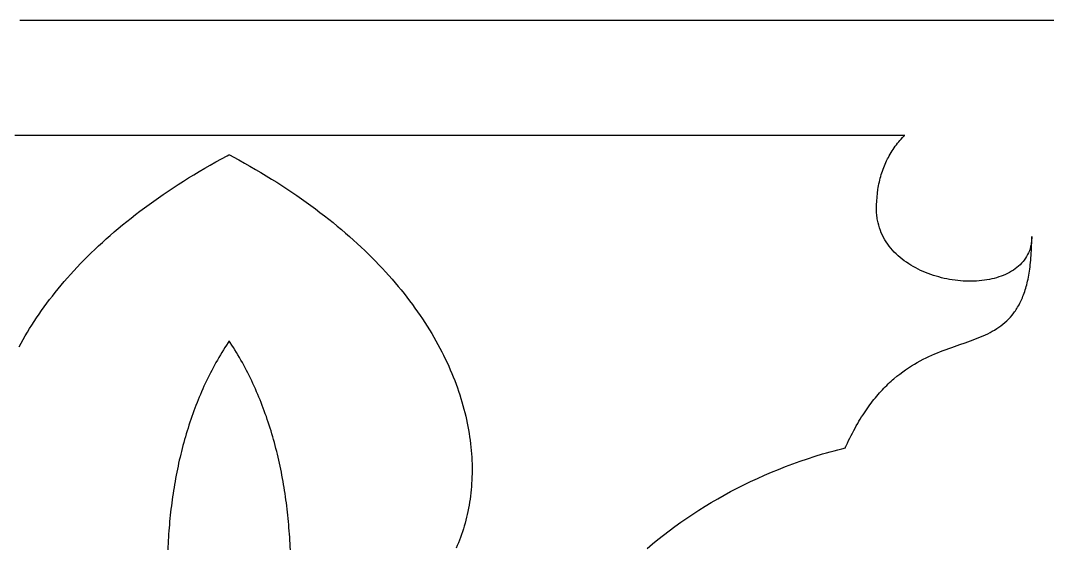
# Model space of a CAD drawing. Extents: x -52 to 64, y -91 to -51.
# Drawn here: x -24.62 to 2.9, y -64.84 to -50.72 of the extents above; entities that cross this region are included whole.
import ezdxf

# ---------------------------------------------------------------- set-up
doc = ezdxf.new("R2010")
doc.units = 0
doc.header["$MEASUREMENT"] = 0
doc.layers.add('LAYER_1', color=18, linetype='CONTINUOUS')

msp = doc.modelspace()

# ---------------------------------------------------------------- linework, layer by layer
at = {"layer": 'LAYER_1'}
for points in [[(3.585, -50.717), (2.627, -50.717), (1.676, -50.717), (0.732, -50.717), (-0.206, -50.717), (-1.137, -50.717), (-2.06, -50.717), (-2.976, -50.717), (-3.882, -50.717), (-4.781, -50.717), (-5.67, -50.717), (-6.55, -50.717), (-7.42, -50.717), (-8.28, -50.717), (-8.706, -50.717), (-9.129, -50.717), (-9.549, -50.717), (-9.967, -50.717), (-10.382, -50.717), (-10.794, -50.717), (-11.203, -50.717), (-11.61, -50.717), (-12.013, -50.717), (-12.413, -50.717), (-12.81, -50.717), (-13.204, -50.717), (-13.594, -50.717), (-13.982, -50.717), (-14.366, -50.717), (-14.747, -50.717), (-15.124, -50.717), (-15.498, -50.717), (-15.868, -50.717), (-16.235, -50.717), (-16.599, -50.717), (-16.958, -50.717), (-17.315, -50.717), (-17.667, -50.717), (-18.015, -50.717), (-18.36, -50.717), (-18.701, -50.717), (-19.038, -50.717), (-19.371, -50.717), (-19.7, -50.717), (-20.025, -50.717), (-20.346, -50.717), (-20.663, -50.717), (-20.976, -50.717), (-21.284, -50.717), (-21.588, -50.717), (-21.888, -50.717), (-22.183, -50.717), (-22.474, -50.717), (-22.761, -50.717), (-23.043, -50.717), (-23.32, -50.717), (-23.593, -50.717), (-23.861, -50.717), (-24.125, -50.717), (-24.383, -50.717), (-24.637, -50.717)], [(-7.828, -64.87), (-7.683, -64.747), (-7.535, -64.627), (-7.385, -64.509), (-7.233, -64.392), (-7.079, -64.278), (-6.922, -64.166), (-6.763, -64.055), (-6.601, -63.947), (-6.438, -63.841), (-6.272, -63.737), (-6.104, -63.635), (-5.934, -63.536), (-5.761, -63.439), (-5.587, -63.344), (-5.41, -63.251), (-5.231, -63.161), (-5.05, -63.073), (-4.866, -62.988), (-4.681, -62.905), (-4.493, -62.825), (-4.304, -62.747), (-4.112, -62.672), (-3.918, -62.599), (-3.722, -62.529), (-3.524, -62.462), (-3.324, -62.397), (-3.122, -62.335), (-3.02, -62.305), (-2.918, -62.276), (-2.815, -62.248), (-2.712, -62.22), (-2.608, -62.193), (-2.504, -62.166), (-2.504, -62.166), (-2.504, -62.164), (-2.504, -62.16), (-2.504, -62.149), (-2.504, -62.146), (-2.504, -62.146), (-2.504, -62.146), (-2.504, -62.146), (-2.504, -62.146), (-2.504, -62.146), (-2.504, -62.145), (-2.503, -62.144), (-2.501, -62.139), (-2.493, -62.121), (-2.459, -62.049), (-2.425, -61.978), (-2.391, -61.908), (-2.357, -61.84), (-2.322, -61.773), (-2.288, -61.707), (-2.253, -61.643), (-2.218, -61.58), (-2.182, -61.519), (-2.147, -61.458), (-2.111, -61.399), (-2.075, -61.342), (-2.039, -61.285), (-2.003, -61.23), (-1.967, -61.176), (-1.93, -61.123), (-1.893, -61.071), (-1.856, -61.02), (-1.819, -60.971), (-1.782, -60.922), (-1.745, -60.875), (-1.707, -60.829), (-1.67, -60.784), (-1.632, -60.739), (-1.594, -60.696), (-1.556, -60.654), (-1.518, -60.613), (-1.48, -60.573), (-1.441, -60.534), (-1.403, -60.496), (-1.365, -60.459), (-1.326, -60.422), (-1.287, -60.387), (-1.249, -60.352), (-1.21, -60.318), (-1.132, -60.253), (-1.054, -60.192), (-0.976, -60.133), (-0.898, -60.078), (-0.819, -60.025), (-0.741, -59.975), (-0.663, -59.927), (-0.584, -59.882), (-0.506, -59.839), (-0.428, -59.798), (-0.35, -59.759), (-0.272, -59.723), (-0.195, -59.687), (-0.117, -59.654), (-0.04, -59.622), (0.036, -59.591), (0.112, -59.562), (0.188, -59.533), (0.263, -59.506), (0.338, -59.479), (0.412, -59.453), (0.558, -59.402), (0.702, -59.352), (0.842, -59.302), (0.911, -59.277), (0.979, -59.251), (1.046, -59.224), (1.112, -59.197), (1.177, -59.169), (1.241, -59.141), (1.304, -59.111), (1.366, -59.079), (1.426, -59.047), (1.486, -59.012), (1.544, -58.976), (1.6, -58.939), (1.656, -58.899), (1.71, -58.858), (1.762, -58.814), (1.813, -58.767), (1.863, -58.719), (1.91, -58.667), (1.957, -58.613), (2.001, -58.556), (2.023, -58.527), (2.044, -58.497), (2.065, -58.465), (2.085, -58.433), (2.105, -58.401), (2.125, -58.367), (2.144, -58.333), (2.163, -58.297), (2.181, -58.261), (2.198, -58.224), (2.215, -58.186), (2.232, -58.147), (2.248, -58.107), (2.264, -58.066), (2.279, -58.024), (2.294, -57.981), (2.308, -57.937), (2.322, -57.892), (2.335, -57.846), (2.348, -57.799), (2.36, -57.75), (2.372, -57.701), (2.383, -57.65), (2.393, -57.599), (2.403, -57.546), (2.413, -57.492), (2.421, -57.437), (2.43, -57.38), (2.437, -57.323), (2.445, -57.264), (2.451, -57.204), (2.457, -57.142), (2.463, -57.08), (2.468, -57.016), (2.472, -56.95), (2.475, -56.884), (2.478, -56.815), (2.481, -56.746), (2.483, -56.675), (2.484, -56.603), (2.484, -56.529), (2.484, -56.51), (2.484, -56.506), (2.484, -56.505), (2.484, -56.505), (2.484, -56.506), (2.484, -56.51), (2.484, -56.526), (2.483, -56.559), (2.481, -56.591), (2.479, -56.623), (2.475, -56.654), (2.471, -56.685), (2.466, -56.715), (2.46, -56.745), (2.453, -56.774), (2.446, -56.803), (2.438, -56.831), (2.429, -56.859), (2.419, -56.887), (2.397, -56.94), (2.373, -56.992), (2.346, -57.042), (2.316, -57.09), (2.284, -57.136), (2.249, -57.18), (2.211, -57.223), (2.172, -57.263), (2.13, -57.302), (2.085, -57.339), (2.039, -57.375), (1.991, -57.408), (1.94, -57.439), (1.888, -57.469), (1.834, -57.497), (1.778, -57.523), (1.721, -57.548), (1.662, -57.57), (1.602, -57.591), (1.54, -57.61), (1.477, -57.628), (1.413, -57.643), (1.347, -57.657), (1.281, -57.669), (1.213, -57.679), (1.145, -57.688), (1.075, -57.695), (1.005, -57.7), (0.935, -57.703), (0.863, -57.705), (0.792, -57.705), (0.719, -57.703), (0.647, -57.699), (0.574, -57.694), (0.501, -57.687), (0.428, -57.678), (0.355, -57.668), (0.282, -57.656), (0.209, -57.642), (0.136, -57.627), (0.064, -57.61), (-0.008, -57.591), (-0.08, -57.57), (-0.151, -57.548), (-0.222, -57.525), (-0.291, -57.499), (-0.36, -57.472), (-0.429, -57.443), (-0.496, -57.413), (-0.562, -57.381), (-0.627, -57.348), (-0.691, -57.312), (-0.754, -57.276), (-0.815, -57.237), (-0.875, -57.197), (-0.933, -57.155), (-0.99, -57.112), (-1.045, -57.067), (-1.098, -57.021), (-1.15, -56.973), (-1.2, -56.923), (-1.247, -56.872), (-1.293, -56.819), (-1.337, -56.765), (-1.378, -56.709), (-1.417, -56.651), (-1.453, -56.592), (-1.487, -56.532), (-1.519, -56.47), (-1.548, -56.406), (-1.574, -56.341), (-1.598, -56.274), (-1.618, -56.206), (-1.636, -56.136), (-1.651, -56.065), (-1.657, -56.028), (-1.662, -55.992), (-1.667, -55.955), (-1.67, -55.917), (-1.673, -55.88), (-1.675, -55.842), (-1.677, -55.803), (-1.677, -55.764), (-1.676, -55.659), (-1.671, -55.554), (-1.663, -55.45), (-1.652, -55.347), (-1.638, -55.245), (-1.63, -55.194), (-1.621, -55.144), (-1.611, -55.094), (-1.6, -55.044), (-1.589, -54.994), (-1.576, -54.945), (-1.563, -54.896), (-1.549, -54.848), (-1.534, -54.799), (-1.518, -54.752), (-1.501, -54.704), (-1.484, -54.657), (-1.465, -54.611), (-1.446, -54.564), (-1.426, -54.519), (-1.405, -54.473), (-1.383, -54.428), (-1.36, -54.384), (-1.336, -54.34), (-1.312, -54.297), (-1.286, -54.254), (-1.259, -54.211), (-1.232, -54.17), (-1.204, -54.128), (-1.174, -54.088), (-1.144, -54.047), (-1.113, -54.008), (-1.081, -53.969), (-1.048, -53.93), (-1.013, -53.893), (-0.978, -53.855), (-0.942, -53.819), (-0.924, -53.801), (-0.919, -53.796), (-0.918, -53.795), (-0.918, -53.795), (-0.918, -53.795), (-0.919, -53.795), (-0.923, -53.795), (-0.928, -53.795), (-0.935, -53.795), (-0.944, -53.795), (-0.955, -53.795), (-0.967, -53.795), (-0.982, -53.795), (-0.998, -53.795), (-1.015, -53.795), (-1.035, -53.795), (-1.056, -53.795), (-1.079, -53.795), (-1.104, -53.795), (-1.13, -53.795), (-1.159, -53.795), (-1.188, -53.795), (-1.22, -53.795), (-1.253, -53.795), (-1.288, -53.795), (-1.325, -53.795), (-1.363, -53.795), (-1.402, -53.795), (-1.444, -53.795), (-1.487, -53.795), (-1.531, -53.795), (-1.577, -53.795), (-1.625, -53.795), (-1.674, -53.795), (-1.725, -53.795), (-1.777, -53.795), (-1.831, -53.795), (-1.887, -53.795), (-1.943, -53.795), (-2.002, -53.795), (-2.062, -53.795), (-2.123, -53.795), (-2.186, -53.795), (-2.25, -53.795), (-2.315, -53.795), (-2.382, -53.795), (-2.451, -53.795), (-2.521, -53.795), (-2.592, -53.795), (-2.665, -53.795), (-2.739, -53.795), (-2.814, -53.795), (-2.891, -53.795), (-2.969, -53.795), (-3.048, -53.795), (-3.129, -53.795), (-3.211, -53.795), (-3.294, -53.795), (-3.379, -53.795), (-3.464, -53.795), (-3.552, -53.795), (-3.64, -53.795), (-3.73, -53.795), (-3.82, -53.795), (-3.912, -53.795), (-4.006, -53.795), (-4.1, -53.795), (-4.196, -53.795), (-4.292, -53.795), (-4.39, -53.795), (-4.489, -53.795), (-4.59, -53.795), (-4.691, -53.795), (-4.794, -53.795), (-4.897, -53.795), (-5.002, -53.795), (-5.108, -53.795), (-5.215, -53.795), (-5.322, -53.795), (-5.431, -53.795), (-5.541, -53.795), (-5.652, -53.795), (-5.765, -53.795), (-5.878, -53.795), (-5.992, -53.795), (-6.107, -53.795), (-6.223, -53.795), (-6.34, -53.795), (-6.458, -53.795), (-6.577, -53.795), (-6.696, -53.795), (-6.817, -53.795), (-6.939, -53.795), (-7.061, -53.795), (-7.185, -53.795), (-7.309, -53.795), (-7.56, -53.795), (-7.815, -53.795), (-8.073, -53.795), (-8.334, -53.795), (-8.598, -53.795), (-8.866, -53.795), (-9.136, -53.795), (-9.409, -53.795), (-9.685, -53.795), (-9.963, -53.795), (-10.244, -53.795), (-10.528, -53.795), (-10.814, -53.795), (-11.102, -53.795), (-11.393, -53.795), (-11.686, -53.795), (-11.981, -53.795), (-12.278, -53.795), (-12.576, -53.795), (-12.877, -53.795), (-13.179, -53.795), (-13.483, -53.795), (-13.788, -53.795), (-14.095, -53.795), (-14.403, -53.795), (-14.713, -53.795), (-15.024, -53.795), (-15.336, -53.795), (-15.648, -53.795), (-16.277, -53.795), (-16.908, -53.795), (-17.542, -53.795), (-18.178, -53.795), (-19.45, -53.795), (-20.087, -53.795), (-20.721, -53.795), (-21.355, -53.795), (-21.985, -53.795), (-22.299, -53.795), (-22.612, -53.795), (-22.925, -53.795), (-23.236, -53.795), (-23.546, -53.795), (-23.854, -53.795), (-24.162, -53.795), (-24.468, -53.795), (-24.772, -53.795)], [(-24.655, -59.463), (-24.603, -59.366), (-24.548, -59.269), (-24.492, -59.171), (-24.434, -59.074), (-24.375, -58.976), (-24.314, -58.879), (-24.251, -58.781), (-24.187, -58.684), (-24.12, -58.587), (-24.053, -58.489), (-23.983, -58.392), (-23.912, -58.295), (-23.839, -58.198), (-23.764, -58.101), (-23.687, -58.004), (-23.609, -57.907), (-23.529, -57.81), (-23.447, -57.713), (-23.363, -57.617), (-23.277, -57.521), (-23.19, -57.425), (-23.101, -57.329), (-23.01, -57.233), (-22.917, -57.137), (-22.822, -57.042), (-22.726, -56.947), (-22.627, -56.852), (-22.527, -56.757), (-22.425, -56.663), (-22.321, -56.569), (-22.215, -56.475), (-22.107, -56.382), (-21.997, -56.289), (-21.885, -56.196), (-21.772, -56.103), (-21.656, -56.011), (-21.539, -55.919), (-21.419, -55.828), (-21.298, -55.737), (-21.174, -55.646), (-21.049, -55.556), (-20.921, -55.466), (-20.792, -55.376), (-20.66, -55.287), (-20.527, -55.199), (-20.391, -55.111), (-20.253, -55.023), (-20.114, -54.936), (-19.972, -54.849), (-19.828, -54.763), (-19.682, -54.678), (-19.534, -54.592), (-19.384, -54.508), (-19.232, -54.424), (-19.078, -54.34), (-19.039, -54.32), (-19.029, -54.315), (-19.027, -54.313), (-19.026, -54.313), (-19.024, -54.314), (-19.02, -54.316), (-19, -54.327), (-18.923, -54.368), (-18.769, -54.452), (-18.617, -54.536), (-18.468, -54.621), (-18.321, -54.706), (-18.176, -54.792), (-18.033, -54.878), (-17.892, -54.965), (-17.753, -55.052), (-17.616, -55.14), (-17.481, -55.228), (-17.348, -55.317), (-17.217, -55.406), (-17.088, -55.496), (-16.961, -55.586), (-16.837, -55.676), (-16.714, -55.767), (-16.593, -55.858), (-16.474, -55.95), (-16.357, -56.042), (-16.242, -56.134), (-16.129, -56.227), (-16.018, -56.32), (-15.909, -56.413), (-15.802, -56.506), (-15.696, -56.6), (-15.593, -56.694), (-15.491, -56.789), (-15.392, -56.884), (-15.294, -56.979), (-15.198, -57.074), (-15.104, -57.169), (-15.012, -57.265), (-14.921, -57.361), (-14.833, -57.457), (-14.746, -57.553), (-14.661, -57.649), (-14.578, -57.746), (-14.497, -57.842), (-14.417, -57.939), (-14.339, -58.036), (-14.263, -58.133), (-14.189, -58.23), (-14.117, -58.327), (-14.046, -58.424), (-13.977, -58.522), (-13.909, -58.619), (-13.844, -58.716), (-13.78, -58.814), (-13.718, -58.911), (-13.657, -59.009), (-13.598, -59.106), (-13.541, -59.204), (-13.486, -59.301), (-13.432, -59.398), (-13.38, -59.496), (-13.329, -59.593), (-13.28, -59.69), (-13.233, -59.787), (-13.187, -59.884), (-13.143, -59.981), (-13.1, -60.078), (-13.059, -60.174), (-13.02, -60.271), (-12.982, -60.367), (-12.946, -60.463), (-12.911, -60.559), (-12.878, -60.655), (-12.846, -60.75), (-12.816, -60.845), (-12.787, -60.94), (-12.76, -61.035), (-12.734, -61.13), (-12.71, -61.224), (-12.687, -61.318), (-12.666, -61.412), (-12.646, -61.505), (-12.628, -61.598), (-12.611, -61.691), (-12.595, -61.784), (-12.581, -61.876), (-12.568, -61.968), (-12.557, -62.059), (-12.547, -62.15), (-12.539, -62.241), (-12.532, -62.331), (-12.526, -62.421), (-12.521, -62.51), (-12.518, -62.599), (-12.517, -62.688), (-12.516, -62.776), (-12.517, -62.863), (-12.519, -62.95), (-12.523, -63.037), (-12.528, -63.123), (-12.534, -63.208), (-12.541, -63.293), (-12.55, -63.378), (-12.56, -63.462), (-12.571, -63.545), (-12.583, -63.628), (-12.597, -63.71), (-12.612, -63.792), (-12.628, -63.873), (-12.645, -63.953), (-12.664, -64.033), (-12.683, -64.112), (-12.704, -64.19), (-12.726, -64.268), (-12.749, -64.345), (-12.774, -64.421), (-12.799, -64.497), (-12.826, -64.572), (-12.853, -64.646), (-12.882, -64.719), (-12.912, -64.792), (-12.943, -64.864)], [(-17.386, -64.907), (-17.39, -64.822), (-17.394, -64.737), (-17.399, -64.652), (-17.404, -64.567), (-17.41, -64.483), (-17.416, -64.398), (-17.423, -64.314), (-17.43, -64.23), (-17.437, -64.146), (-17.445, -64.062), (-17.454, -63.978), (-17.463, -63.895), (-17.473, -63.811), (-17.483, -63.728), (-17.494, -63.645), (-17.505, -63.562), (-17.516, -63.48), (-17.529, -63.397), (-17.541, -63.315), (-17.554, -63.233), (-17.568, -63.151), (-17.582, -63.069), (-17.597, -62.988), (-17.612, -62.907), (-17.628, -62.826), (-17.644, -62.745), (-17.661, -62.664), (-17.679, -62.584), (-17.696, -62.504), (-17.715, -62.424), (-17.734, -62.344), (-17.753, -62.265), (-17.773, -62.186), (-17.794, -62.107), (-17.815, -62.028), (-17.837, -61.95), (-17.859, -61.872), (-17.882, -61.794), (-17.905, -61.717), (-17.929, -61.64), (-17.953, -61.563), (-17.978, -61.486), (-18.004, -61.41), (-18.03, -61.334), (-18.057, -61.258), (-18.084, -61.183), (-18.112, -61.108), (-18.14, -61.033), (-18.169, -60.959), (-18.199, -60.885), (-18.229, -60.811), (-18.26, -60.738), (-18.291, -60.665), (-18.323, -60.592), (-18.355, -60.52), (-18.388, -60.448), (-18.422, -60.376), (-18.456, -60.305), (-18.491, -60.234), (-18.526, -60.163), (-18.562, -60.093), (-18.598, -60.024), (-18.636, -59.954), (-18.673, -59.885), (-18.712, -59.817), (-18.751, -59.749), (-18.79, -59.681), (-18.83, -59.614), (-18.871, -59.547), (-18.913, -59.48), (-18.955, -59.414), (-18.997, -59.349), (-19.019, -59.316), (-19.024, -59.308), (-19.026, -59.306), (-19.026, -59.305), (-19.026, -59.305), (-19.026, -59.305), (-19.027, -59.306), (-19.028, -59.308), (-19.033, -59.316), (-19.055, -59.349), (-19.098, -59.414), (-19.14, -59.48), (-19.182, -59.547), (-19.223, -59.614), (-19.263, -59.681), (-19.303, -59.749), (-19.342, -59.817), (-19.381, -59.885), (-19.419, -59.954), (-19.456, -60.024), (-19.493, -60.093), (-19.529, -60.163), (-19.565, -60.234), (-19.599, -60.305), (-19.634, -60.376), (-19.668, -60.448), (-19.701, -60.52), (-19.733, -60.592), (-19.765, -60.665), (-19.797, -60.738), (-19.828, -60.811), (-19.858, -60.885), (-19.887, -60.959), (-19.917, -61.033), (-19.945, -61.108), (-19.973, -61.183), (-20, -61.258), (-20.027, -61.334), (-20.053, -61.41), (-20.079, -61.486), (-20.104, -61.563), (-20.129, -61.64), (-20.153, -61.717), (-20.176, -61.794), (-20.199, -61.872), (-20.221, -61.95), (-20.243, -62.028), (-20.264, -62.107), (-20.285, -62.186), (-20.305, -62.265), (-20.324, -62.344), (-20.343, -62.424), (-20.362, -62.504), (-20.38, -62.584), (-20.397, -62.664), (-20.414, -62.745), (-20.431, -62.826), (-20.446, -62.907), (-20.462, -62.988), (-20.476, -63.069), (-20.491, -63.151), (-20.504, -63.233), (-20.518, -63.315), (-20.53, -63.397), (-20.542, -63.48), (-20.554, -63.562), (-20.565, -63.645), (-20.576, -63.728), (-20.586, -63.811), (-20.596, -63.895), (-20.605, -63.978), (-20.613, -64.062), (-20.621, -64.146), (-20.629, -64.23), (-20.636, -64.314), (-20.643, -64.398), (-20.649, -64.483), (-20.655, -64.567), (-20.66, -64.652), (-20.664, -64.737), (-20.669, -64.822), (-20.672, -64.907)]]:
    msp.add_lwpolyline(points, dxfattribs=at)

doc.saveas('drawing.dxf')
